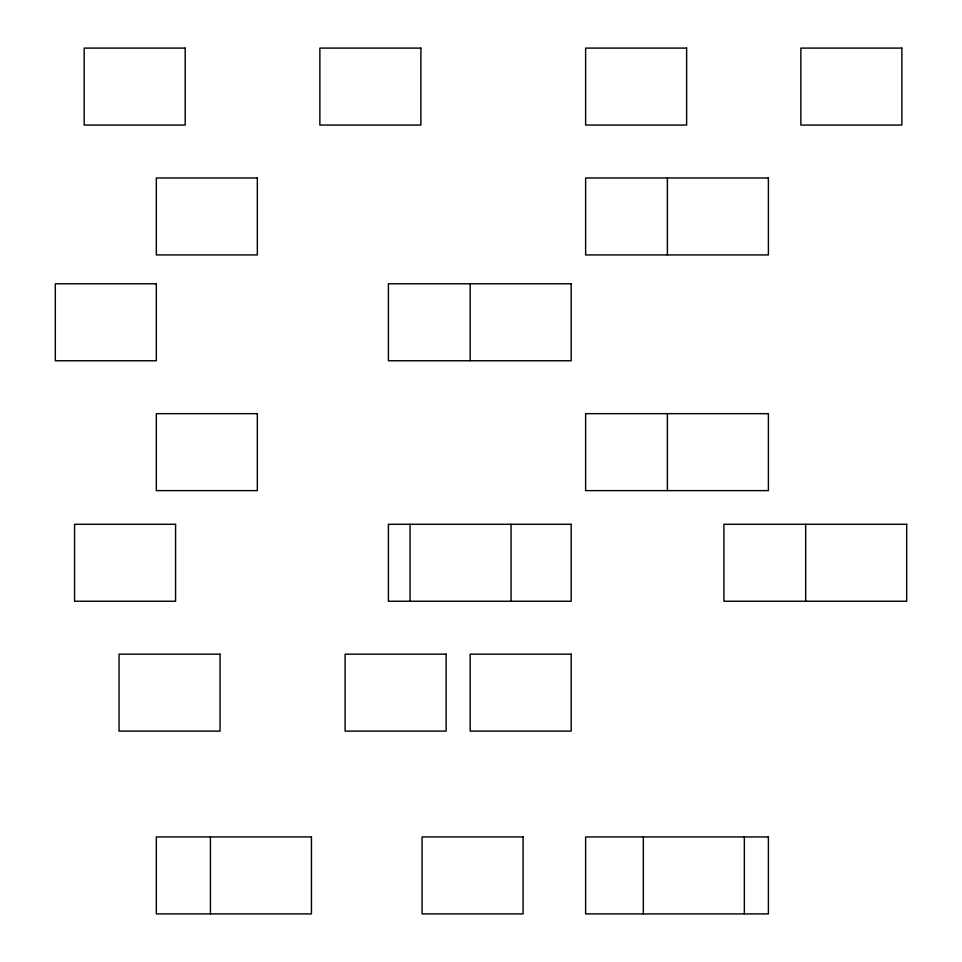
<?xml version="1.0" encoding="UTF-8"?>
<svg xmlns="http://www.w3.org/2000/svg" width="962" height="962" viewBox="0 0 962 962"><rect width="100%" height="100%" fill="white"/><g stroke="black" fill="none" stroke-linecap="round" stroke-linejoin="round"><path stroke-width="1.44" d="M805.675 524.29L805.675 601.25M744.347 836.94L744.347 913.9M667.387 177.97L667.387 254.93M667.387 413.66L667.387 490.62M643.337 836.94L643.337 913.9M511.062 524.29L511.062 601.25M470.177 283.79L470.177 360.75M410.052 524.29L410.052 601.25M210.437 836.94L210.437 913.9M185.185 48.1L84.175 48.1L84.175 125.06L185.185 125.06L185.185 48.1M420.875 48.1L319.865 48.1L319.865 125.06L420.875 125.06L420.875 48.1M686.627 48.1L585.617 48.1L585.617 125.06L686.627 125.06L686.627 48.1M901.875 48.1L800.865 48.1L800.865 125.06L901.875 125.06L901.875 48.1M257.335 177.97L156.325 177.97L156.325 254.93L257.335 254.93L257.335 177.97M768.397 177.97L585.617 177.97L585.617 254.93L768.397 254.93L768.397 177.97M156.325 283.79L55.315 283.79L55.315 360.75L156.325 360.75L156.325 283.79M571.188 283.79L388.407 283.79L388.407 360.75L571.188 360.75L571.188 283.79M257.335 413.66L156.325 413.66L156.325 490.62L257.335 490.62L257.335 413.66M768.397 413.66L585.617 413.66L585.617 490.62L768.397 490.62L768.397 413.66M175.565 524.29L74.555 524.29L74.555 601.25L175.565 601.25L175.565 524.29M571.188 524.29L388.407 524.29L388.407 601.25L571.188 601.25L571.188 524.29M906.685 524.29L723.905 524.29L723.905 601.25L906.685 601.25L906.685 524.29M220.057 654.16L119.047 654.16L119.047 731.12L220.057 731.12L220.057 654.16M446.127 654.16L345.117 654.16L345.117 731.12L446.127 731.12L446.127 654.16M571.188 654.16L470.177 654.16L470.177 731.12L571.188 731.12L571.188 654.16M311.447 836.94L156.325 836.94L156.325 913.9L311.447 913.9L311.447 836.94M523.087 836.94L422.077 836.94L422.077 913.9L523.087 913.9L523.087 836.94M768.397 836.94L585.617 836.94L585.617 913.9L768.397 913.9L768.397 836.94"/></g></svg>
